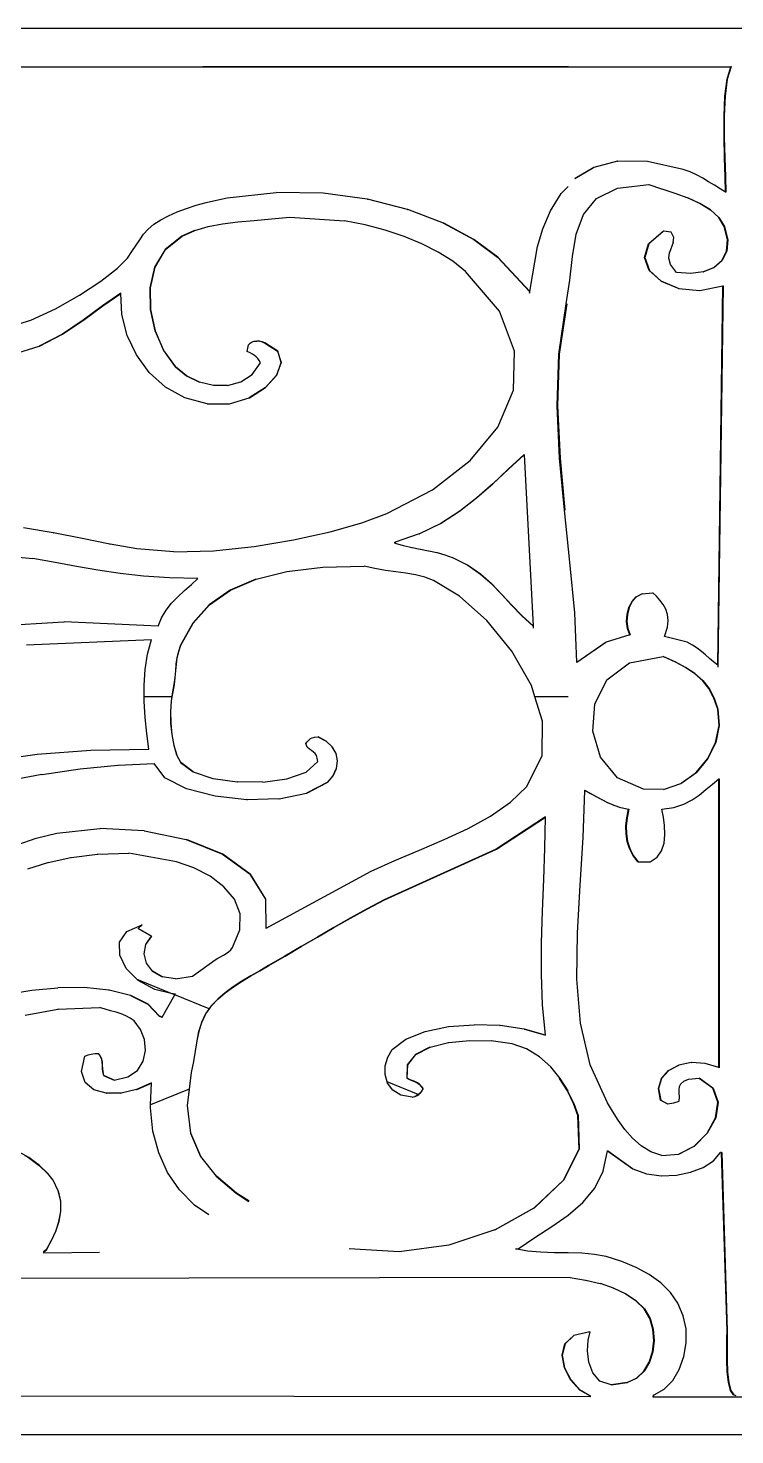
# Model space of a CAD drawing. Header units: inches. Extents: x 3672 to 10975, y -27382 to -746.
# Drawn here: x 4896.4 to 4907.25, y -26884.19 to -26862.6 of the extents above; entities that cross this region are included whole.
import ezdxf

# ---------------------------------------------------------------- set-up
doc = ezdxf.new("R2010")
doc.units = ezdxf.units.IN
doc.header["$LTSCALE"] = 17
doc.header["$MEASUREMENT"] = 0
doc.layers.add('25 BOT BAR', color=12, linetype='Continuous', lineweight=25)

# ---------------------------------------------------------------- blocks, each defined once
blk = doc.blocks.new('A$Ce488fd43')
for p, q in [((0, 24), (58.463, 24)), ((31.782, 23.407), (41.755, 23.407)), ((33.774, 23.4), (41.755, 23.407)), ((41.747, 23.407), (49.862, 23.414)), ((41.747, 23.407), (49.86, 23.407)), ((41.759, 23.407), (41.755, 23.407)), ((47.361, 23.412), (41.759, 23.407)), ((41.759, 23.407), (47.361, 23.407)), ((49.802, 23.218), (49.86, 23.407)), ((49.866, 23.414), (49.805, 23.218)), ((49.86, 23.407), (49.862, 23.414)), ((49.862, 23.414), (49.866, 23.414)), ((49.768, 22.955), (49.802, 23.218)), ((49.805, 23.218), (49.772, 22.955)), ((49.802, 23.218), (49.805, 23.218)), ((49.755, 22.649), (49.768, 22.955)), ((49.772, 22.955), (49.759, 22.649)), ((49.768, 22.955), (49.772, 22.955)), ((49.755, 22.649), (49.759, 22.649)), ((49.756, 22.326), (49.755, 22.649)), ((49.759, 22.649), (49.76, 22.326)), ((49.765, 22.008), (49.756, 22.326)), ((49.756, 22.326), (49.76, 22.326)), ((49.76, 22.326), (49.769, 22.008)), ((47.466, 21.691), (47.754, 21.863)), ((47.758, 21.863), (47.47, 21.691)), ((47.754, 21.863), (47.758, 21.863)), ((48.12, 21.957), (47.758, 21.863)), ((48.12, 21.957), (48.124, 21.957)), ((48.579, 21.951), (48.124, 21.957)), ((49.13, 21.833), (48.579, 21.951)), ((49.236, 21.794), (49.13, 21.833)), ((49.765, 22.008), (49.769, 22.008)), ((49.775, 21.718), (49.765, 22.008)), ((49.769, 22.008), (49.779, 21.718)), ((47.466, 21.691), (47.47, 21.691)), ((48.119, 21.544), (48.599, 21.599)), ((48.599, 21.599), (48.794, 21.534)), ((49.335, 21.748), (49.236, 21.794)), ((49.429, 21.697), (49.335, 21.748)), ((49.519, 21.643), (49.429, 21.697)), ((49.607, 21.588), (49.519, 21.643)), ((49.775, 21.718), (49.779, 21.718)), ((49.78, 21.484), (49.775, 21.718)), ((49.779, 21.718), (49.784, 21.482)), ((41.966, 21.362), (42.129, 21.394)), ((42.129, 21.394), (42.878, 21.478)), ((42.878, 21.478), (42.882, 21.478)), ((43.599, 21.467), (42.882, 21.478)), ((43.599, 21.467), (43.603, 21.467)), ((44.277, 21.375), (43.603, 21.467)), ((47.092, 21.198), (47.257, 21.463)), ((47.257, 21.463), (47.361, 21.57)), ((47.597, 21.142), (47.796, 21.385)), ((47.796, 21.385), (48.119, 21.544)), ((48.794, 21.534), (48.798, 21.534)), ((48.798, 21.534), (48.998, 21.467)), ((48.998, 21.467), (49.002, 21.467)), ((49.002, 21.467), (49.198, 21.394)), ((49.198, 21.394), (49.202, 21.394)), ((49.384, 21.311), (49.198, 21.394)), ((49.202, 21.394), (49.388, 21.311)), ((49.695, 21.533), (49.607, 21.588)), ((49.78, 21.484), (49.695, 21.533)), ((49.784, 21.482), (49.78, 21.484)), ((41.229, 21.121), (41.362, 21.179)), ((41.362, 21.179), (41.503, 21.232)), ((41.503, 21.232), (41.652, 21.281)), ((41.652, 21.281), (41.806, 21.324)), ((41.806, 21.324), (41.966, 21.362)), ((44.277, 21.375), (44.281, 21.375)), ((44.898, 21.217), (44.281, 21.375)), ((44.898, 21.217), (44.902, 21.217)), ((45.448, 21.007), (44.902, 21.217)), ((46.973, 20.92), (47.092, 21.198)), ((49.384, 21.311), (49.388, 21.311)), ((49.546, 21.213), (49.384, 21.311)), ((49.388, 21.311), (49.55, 21.213)), ((49.546, 21.213), (49.55, 21.213)), ((49.674, 21.095), (49.546, 21.213)), ((49.55, 21.213), (49.678, 21.095)), ((40.915, 20.915), (41, 20.989)), ((41, 20.989), (41.107, 21.058)), ((41.107, 21.058), (41.229, 21.121)), ((41.631, 20.894), (41.834, 20.954)), ((41.834, 20.954), (41.838, 20.954)), ((41.838, 20.954), (42.054, 20.996)), ((42.054, 20.996), (42.058, 20.996)), ((42.058, 20.996), (42.289, 21.025)), ((42.289, 21.025), (42.293, 21.025)), ((42.293, 21.025), (42.54, 21.048)), ((42.54, 21.048), (42.543, 21.048)), ((42.543, 21.048), (42.806, 21.071)), ((42.81, 21.071), (42.806, 21.071)), ((42.81, 21.071), (43.089, 21.101)), ((43.089, 21.101), (43.927, 21.043)), ((44.247, 20.98), (43.927, 21.043)), ((44.554, 20.899), (44.247, 20.98)), ((45.448, 21.007), (45.452, 21.007)), ((45.448, 21.007), (45.912, 20.758)), ((45.916, 20.758), (45.452, 21.007)), ((47.486, 20.838), (47.597, 21.142)), ((49.674, 21.095), (49.678, 21.095)), ((49.76, 20.955), (49.674, 21.095)), ((49.678, 21.095), (49.764, 20.955)), ((49.76, 20.955), (49.764, 20.955)), ((49.81, 20.752), (49.76, 20.955)), ((49.764, 20.955), (49.814, 20.752)), ((40.666, 20.57), (40.785, 20.752)), ((40.785, 20.752), (40.845, 20.836)), ((40.845, 20.836), (40.915, 20.915)), ((41.434, 20.809), (41.176, 20.602)), ((41.18, 20.602), (41.438, 20.809)), ((41.627, 20.894), (41.434, 20.809)), ((41.434, 20.809), (41.438, 20.809)), ((41.438, 20.809), (41.631, 20.894)), ((41.627, 20.894), (41.631, 20.894)), ((44.846, 20.802), (44.554, 20.899)), ((45.118, 20.69), (44.846, 20.802)), ((45.912, 20.758), (45.916, 20.758)), ((45.912, 20.758), (46.277, 20.487)), ((46.281, 20.487), (45.916, 20.758)), ((46.89, 20.648), (46.973, 20.92)), ((47.428, 20.494), (47.486, 20.838)), ((48.596, 20.69), (48.82, 20.882)), ((48.824, 20.882), (48.6, 20.69)), ((48.82, 20.882), (48.824, 20.882)), ((48.82, 20.882), (48.825, 20.881)), ((48.946, 20.867), (48.824, 20.882)), ((48.984, 20.785), (48.946, 20.867)), ((48.977, 20.709), (48.984, 20.785)), ((49.794, 20.577), (49.81, 20.752)), ((49.814, 20.752), (49.798, 20.577)), ((49.81, 20.752), (49.814, 20.752)), ((40.596, 20.472), (40.666, 20.57)), ((41.176, 20.602), (41.015, 20.33)), ((41.019, 20.33), (41.18, 20.602)), ((41.176, 20.602), (41.18, 20.602)), ((45.368, 20.563), (45.118, 20.69)), ((45.592, 20.421), (45.368, 20.563)), ((46.772, 19.96), (46.89, 20.648)), ((48.534, 20.482), (48.596, 20.69)), ((48.6, 20.69), (48.538, 20.482)), ((48.596, 20.69), (48.6, 20.69)), ((48.906, 20.47), (48.917, 20.556)), ((48.977, 20.709), (48.917, 20.556)), ((49.721, 20.434), (49.794, 20.577)), ((49.798, 20.577), (49.725, 20.434)), ((49.794, 20.577), (49.798, 20.577)), ((40.187, 20.118), (40.442, 20.318)), ((40.442, 20.318), (40.596, 20.472)), ((41.015, 20.33), (40.943, 20.016)), ((40.946, 20.016), (41.019, 20.33)), ((41.015, 20.33), (41.019, 20.33)), ((45.787, 20.267), (45.592, 20.421)), ((46.277, 20.487), (46.768, 19.96)), ((46.277, 20.487), (46.281, 20.487)), ((46.772, 19.96), (46.281, 20.487)), ((47.389, 20.13), (47.428, 20.494)), ((48.534, 20.482), (48.538, 20.482)), ((48.606, 20.282), (48.534, 20.482)), ((48.538, 20.482), (48.61, 20.282)), ((48.936, 20.37), (48.906, 20.47)), ((49.028, 20.252), (48.936, 20.37)), ((49.437, 20.258), (49.599, 20.327)), ((49.603, 20.327), (49.441, 20.258)), ((49.599, 20.327), (49.721, 20.434)), ((49.599, 20.327), (49.603, 20.327)), ((49.725, 20.434), (49.603, 20.327)), ((49.721, 20.434), (49.725, 20.434)), ((39.861, 19.9), (40.187, 20.118)), ((46.306, 19.656), (45.787, 20.267)), ((47.332, 19.769), (47.389, 20.13)), ((48.606, 20.282), (48.61, 20.282)), ((48.788, 20.115), (48.606, 20.282)), ((48.61, 20.282), (48.792, 20.115)), ((48.788, 20.115), (48.792, 20.115)), ((49.055, 20.004), (48.788, 20.115)), ((48.792, 20.115), (49.059, 20.004)), ((49.246, 20.232), (49.028, 20.252)), ((49.437, 20.258), (49.246, 20.232)), ((49.437, 20.258), (49.441, 20.258)), ((39.492, 19.69), (39.861, 19.9)), ((40.494, 19.93), (40.213, 19.737)), ((40.217, 19.737), (40.494, 19.928)), ((40.494, 19.928), (40.494, 19.93)), ((40.512, 19.604), (40.494, 19.928)), ((40.943, 20.016), (40.946, 20.016)), ((40.943, 20.016), (40.948, 19.682)), ((40.951, 19.682), (40.946, 20.016)), ((46.768, 19.96), (46.768, 19.93)), ((46.768, 19.96), (46.772, 19.96)), ((46.768, 19.93), (46.772, 19.953)), ((46.772, 19.953), (46.772, 19.96)), ((49.055, 20.004), (49.059, 20.004)), ((49.059, 20.004), (49.38, 19.974)), ((49.38, 19.974), (49.384, 19.974)), ((49.384, 19.974), (49.739, 20.047)), ((49.658, 14.224), (49.739, 20.047)), ((49.743, 20.047), (49.662, 14.221)), ((49.739, 20.047), (49.743, 20.047)), ((39.111, 19.516), (39.492, 19.69)), ((40.213, 19.737), (39.919, 19.518)), ((39.923, 19.518), (40.217, 19.737)), ((40.213, 19.737), (40.217, 19.737)), ((40.948, 19.682), (40.951, 19.682)), ((40.948, 19.682), (41.021, 19.354)), ((41.024, 19.354), (40.951, 19.682)), ((46.54, 19.042), (46.306, 19.656)), ((47.218, 18.994), (47.332, 19.769)), ((47.34, 19.769), (47.226, 18.994)), ((47.23, 18.994), (47.344, 19.769)), ((38.747, 19.407), (39.111, 19.516)), ((39.919, 19.518), (39.599, 19.302)), ((39.602, 19.302), (39.923, 19.518)), ((39.919, 19.518), (39.923, 19.518)), ((40.594, 19.285), (40.512, 19.604)), ((39.599, 19.302), (39.243, 19.119)), ((39.247, 19.119), (39.602, 19.302)), ((39.599, 19.302), (39.602, 19.302)), ((40.735, 18.984), (40.594, 19.285)), ((41.021, 19.354), (41.024, 19.354)), ((41.021, 19.354), (41.152, 19.053)), ((41.156, 19.053), (41.024, 19.354)), ((38.845, 18.996), (39.243, 19.119)), ((39.243, 19.119), (39.247, 19.119)), ((41.152, 19.053), (41.156, 19.053)), ((41.152, 19.053), (41.332, 18.803)), ((41.335, 18.803), (41.156, 19.053)), ((42.435, 19.037), (42.456, 19.14)), ((42.479, 19.017), (42.435, 19.037)), ((42.456, 19.14), (42.48, 19.165)), ((42.515, 18.997), (42.479, 19.017)), ((42.48, 19.165), (42.51, 19.183)), ((42.51, 19.183), (42.544, 19.194)), ((42.544, 19.194), (42.582, 19.197)), ((42.582, 19.197), (42.585, 19.197)), ((42.585, 19.197), (42.584, 19.197)), ((42.621, 19.194), (42.585, 19.197)), ((42.621, 19.194), (42.625, 19.194)), ((42.661, 19.185), (42.625, 19.194)), ((42.661, 19.185), (42.665, 19.185)), ((42.661, 19.185), (42.701, 19.169)), ((42.705, 19.169), (42.665, 19.185)), ((42.701, 19.169), (42.705, 19.169)), ((42.701, 19.169), (42.901, 19.044)), ((42.905, 19.044), (42.705, 19.169)), ((42.901, 19.044), (42.905, 19.044)), ((42.901, 19.044), (42.955, 18.869)), ((42.959, 18.869), (42.905, 19.044)), ((46.522, 18.444), (46.54, 19.042)), ((40.932, 18.716), (40.735, 18.984)), ((41.332, 18.803), (41.335, 18.803)), ((41.332, 18.803), (41.501, 18.663)), ((41.505, 18.663), (41.335, 18.803)), ((42.51, 18.683), (42.639, 18.862)), ((42.546, 18.978), (42.515, 18.997)), ((42.573, 18.956), (42.546, 18.978)), ((42.596, 18.931), (42.573, 18.956)), ((42.618, 18.9), (42.596, 18.931)), ((42.639, 18.862), (42.618, 18.9)), ((42.955, 18.869), (42.885, 18.673)), ((42.889, 18.673), (42.959, 18.869)), ((42.955, 18.869), (42.959, 18.869)), ((47.193, 18.202), (47.218, 18.994)), ((47.226, 18.994), (47.201, 18.202)), ((47.205, 18.202), (47.23, 18.994)), ((47.226, 18.994), (47.23, 18.994)), ((41.181, 18.492), (40.932, 18.716)), ((41.501, 18.663), (41.505, 18.663)), ((41.501, 18.663), (41.701, 18.565)), ((41.704, 18.565), (41.505, 18.663)), ((42.336, 18.569), (42.51, 18.683)), ((42.885, 18.673), (42.714, 18.483)), ((42.718, 18.483), (42.889, 18.673)), ((42.885, 18.673), (42.889, 18.673)), ((41.479, 18.327), (41.181, 18.492)), ((41.701, 18.565), (41.704, 18.565)), ((41.916, 18.514), (41.704, 18.565)), ((41.916, 18.514), (41.92, 18.514)), ((42.133, 18.514), (41.92, 18.514)), ((42.133, 18.514), (42.336, 18.569)), ((42.714, 18.483), (42.464, 18.327)), ((42.468, 18.327), (42.718, 18.483)), ((42.714, 18.483), (42.718, 18.483)), ((46.284, 17.878), (46.522, 18.444)), ((41.822, 18.232), (41.479, 18.327)), ((41.822, 18.232), (41.826, 18.232)), ((41.826, 18.232), (42.159, 18.235)), ((42.159, 18.235), (42.163, 18.235)), ((42.163, 18.235), (42.464, 18.327)), ((42.464, 18.327), (42.468, 18.327)), ((47.23, 17.401), (47.193, 18.202)), ((47.201, 18.202), (47.205, 18.202)), ((47.201, 18.202), (47.238, 17.401)), ((47.242, 17.401), (47.205, 18.202)), ((45.859, 17.362), (46.284, 17.878)), ((45.281, 16.913), (45.859, 17.362)), ((46.443, 17.232), (46.686, 17.456)), ((46.686, 17.453), (46.447, 17.232)), ((46.686, 17.456), (46.687, 17.454)), ((46.687, 17.454), (46.686, 17.453)), ((46.686, 17.453), (46.827, 14.827)), ((46.687, 17.454), (46.687, 17.454)), ((47.304, 16.599), (47.23, 17.401)), ((47.238, 17.401), (47.242, 17.401)), ((47.238, 17.401), (47.312, 16.599)), ((47.316, 16.599), (47.242, 17.401)), ((46.204, 17.008), (46.443, 17.232)), ((46.447, 17.232), (46.208, 17.008)), ((46.443, 17.232), (46.447, 17.232)), ((44.581, 16.549), (45.281, 16.913)), ((45.957, 16.79), (46.204, 17.008)), ((46.208, 17.008), (45.961, 16.79)), ((46.204, 17.008), (46.208, 17.008)), ((45.693, 16.585), (45.957, 16.79)), ((45.961, 16.79), (45.697, 16.585)), ((45.957, 16.79), (45.961, 16.79)), ((44.195, 16.408), (44.581, 16.549)), ((45.403, 16.399), (45.693, 16.585)), ((45.697, 16.585), (45.407, 16.399)), ((45.693, 16.585), (45.697, 16.585)), ((47.39, 15.804), (47.304, 16.599)), ((39.458, 16.253), (39.003, 16.33)), ((39.458, 16.253), (39.462, 16.253)), ((39.9, 16.165), (39.462, 16.253)), ((43.146, 16.144), (43.708, 16.269)), ((43.708, 16.269), (44.195, 16.408)), ((45.076, 16.239), (44.707, 16.11)), ((45.076, 16.239), (45.403, 16.399)), ((45.076, 16.239), (45.08, 16.239)), ((45.407, 16.399), (45.08, 16.239)), ((45.403, 16.399), (45.407, 16.399)), ((39.9, 16.165), (39.904, 16.165)), ((40.327, 16.078), (39.904, 16.165)), ((40.327, 16.078), (40.331, 16.078)), ((40.739, 16.007), (40.331, 16.078)), ((40.739, 16.007), (40.743, 16.007)), ((41.308, 15.963), (40.743, 16.007)), ((41.308, 15.963), (41.918, 15.979)), ((41.918, 15.979), (42.54, 16.043)), ((42.54, 16.043), (43.146, 16.144)), ((44.704, 16.095), (44.704, 16.11)), ((44.704, 16.11), (44.707, 16.11)), ((44.704, 16.095), (44.707, 16.095)), ((44.707, 16.11), (44.707, 16.095)), ((44.707, 16.095), (44.832, 16.057)), ((44.832, 16.057), (44.836, 16.057)), ((44.836, 16.057), (44.962, 16.027)), ((44.962, 16.027), (44.966, 16.027)), ((44.966, 16.027), (45.092, 16.002)), ((45.092, 16.002), (45.096, 16.002)), ((45.096, 16.002), (45.22, 15.977)), ((38.225, 15.949), (39.145, 15.861)), ((39.486, 15.798), (39.145, 15.861)), ((39.815, 15.737), (39.486, 15.798)), ((45.22, 15.977), (45.224, 15.977)), ((45.224, 15.977), (45.346, 15.95)), ((45.346, 15.95), (45.35, 15.95)), ((45.35, 15.95), (45.467, 15.917)), ((45.467, 15.917), (45.471, 15.917)), ((45.471, 15.917), (45.582, 15.875)), ((45.817, 15.756), (45.582, 15.875)), ((45.582, 15.875), (45.586, 15.875)), ((45.586, 15.875), (45.821, 15.756)), ((47.463, 15.024), (47.39, 15.804)), ((40.144, 15.68), (39.815, 15.737)), ((40.484, 15.63), (40.144, 15.68)), ((40.845, 15.59), (40.484, 15.63)), ((41.24, 15.563), (40.845, 15.59)), ((41.679, 15.553), (41.24, 15.563)), ((41.578, 15.46), (41.679, 15.553)), ((42.573, 15.541), (43.041, 15.659)), ((43.041, 15.659), (43.045, 15.659)), ((43.045, 15.659), (43.594, 15.726)), ((43.598, 15.726), (43.594, 15.726)), ((43.598, 15.726), (44.233, 15.744)), ((44.396, 15.704), (44.233, 15.744)), ((44.557, 15.676), (44.396, 15.704)), ((44.715, 15.654), (44.557, 15.676)), ((44.869, 15.633), (44.715, 15.654)), ((45.017, 15.607), (44.869, 15.633)), ((45.16, 15.573), (45.017, 15.607)), ((45.296, 15.524), (45.16, 15.573)), ((46.015, 15.619), (45.817, 15.756)), ((45.817, 15.756), (45.821, 15.756)), ((45.821, 15.756), (46.019, 15.619)), ((46.186, 15.469), (46.015, 15.619)), ((46.015, 15.619), (46.019, 15.619)), ((46.019, 15.619), (46.19, 15.469)), ((41.372, 15.272), (41.475, 15.367)), ((41.475, 15.367), (41.578, 15.46)), ((42.175, 15.371), (41.853, 15.147)), ((41.857, 15.147), (42.178, 15.371)), ((42.569, 15.541), (42.175, 15.371)), ((42.175, 15.371), (42.178, 15.371)), ((42.178, 15.371), (42.573, 15.541)), ((42.569, 15.541), (42.573, 15.541)), ((45.696, 15.282), (45.296, 15.524)), ((46.342, 15.309), (46.186, 15.469)), ((46.186, 15.469), (46.19, 15.469)), ((46.19, 15.469), (46.346, 15.309)), ((48.497, 15.319), (48.656, 15.334)), ((48.656, 15.334), (48.66, 15.334)), ((48.717, 15.28), (48.66, 15.334)), ((41.189, 15.065), (41.275, 15.172)), ((41.275, 15.172), (41.372, 15.272)), ((41.853, 15.147), (41.601, 14.866)), ((41.605, 14.866), (41.857, 15.147)), ((41.853, 15.147), (41.857, 15.147)), ((46.112, 14.907), (45.696, 15.282)), ((46.494, 15.145), (46.342, 15.309)), ((46.342, 15.309), (46.346, 15.309)), ((46.346, 15.309), (46.498, 15.145)), ((46.653, 14.981), (46.494, 15.145)), ((46.494, 15.145), (46.498, 15.145)), ((46.498, 15.145), (46.657, 14.981)), ((48.295, 15.106), (48.343, 15.198)), ((48.347, 15.198), (48.299, 15.106)), ((48.343, 15.198), (48.409, 15.271)), ((48.343, 15.198), (48.347, 15.198)), ((48.413, 15.271), (48.347, 15.198)), ((48.409, 15.271), (48.493, 15.319)), ((48.409, 15.271), (48.413, 15.271)), ((48.497, 15.319), (48.413, 15.271)), ((48.493, 15.319), (48.497, 15.319)), ((48.772, 15.221), (48.717, 15.28)), ((48.821, 15.155), (48.772, 15.221)), ((48.861, 15.081), (48.821, 15.155)), ((41.066, 14.822), (41.117, 14.949)), ((41.117, 14.949), (41.189, 15.065)), ((46.496, 14.438), (46.112, 14.907)), ((46.827, 14.823), (46.653, 14.981)), ((46.653, 14.981), (46.657, 14.981)), ((46.657, 14.981), (46.827, 14.827)), ((47.495, 14.268), (47.463, 15.024)), ((48.26, 14.894), (48.268, 15.002)), ((48.272, 15.002), (48.264, 14.894)), ((48.268, 15.002), (48.295, 15.106)), ((48.268, 15.002), (48.272, 15.002)), ((48.299, 15.106), (48.272, 15.002)), ((48.295, 15.106), (48.299, 15.106)), ((48.888, 14.999), (48.861, 15.081)), ((48.885, 14.807), (48.897, 14.908)), ((48.897, 14.908), (48.888, 14.999)), ((38.219, 14.805), (39.622, 14.889)), ((39.622, 14.889), (39.626, 14.889)), ((39.626, 14.889), (39.625, 14.889)), ((41.066, 14.822), (39.626, 14.889)), ((41.601, 14.866), (41.413, 14.529)), ((41.417, 14.529), (41.605, 14.866)), ((41.601, 14.866), (41.605, 14.866)), ((46.827, 14.827), (46.827, 14.823)), ((46.829, 14.821), (46.827, 14.823)), ((46.829, 14.792), (46.829, 14.821)), ((48.309, 14.69), (47.945, 14.573)), ((48.26, 14.894), (48.264, 14.894)), ((48.274, 14.787), (48.26, 14.894)), ((48.264, 14.894), (48.278, 14.787)), ((48.274, 14.787), (48.278, 14.787)), ((48.309, 14.69), (48.274, 14.787)), ((48.278, 14.787), (48.313, 14.69)), ((48.309, 14.69), (48.313, 14.69)), ((48.844, 14.66), (48.885, 14.807)), ((39.048, 14.532), (40.964, 14.616)), ((40.905, 14.391), (40.964, 14.616)), ((41.413, 14.529), (41.379, 14.432)), ((41.383, 14.432), (41.417, 14.529)), ((41.413, 14.529), (41.417, 14.529)), ((47.945, 14.573), (47.495, 14.265)), ((47.495, 14.268), (47.941, 14.573)), ((47.941, 14.573), (47.945, 14.573)), ((49.192, 14.573), (48.844, 14.66)), ((49.272, 14.531), (49.192, 14.573)), ((49.344, 14.484), (49.272, 14.531)), ((49.409, 14.432), (49.344, 14.484)), ((40.87, 14.156), (40.905, 14.391)), ((41.357, 14.335), (41.343, 14.237)), ((41.347, 14.237), (41.361, 14.335)), ((41.379, 14.432), (41.357, 14.335)), ((41.357, 14.335), (41.361, 14.335)), ((41.361, 14.335), (41.383, 14.432)), ((41.379, 14.432), (41.383, 14.432)), ((46.798, 13.911), (46.496, 14.438)), ((47.495, 14.265), (47.495, 14.268)), ((47.957, 13.995), (48.306, 14.258)), ((48.306, 14.258), (48.82, 14.353)), ((49.004, 14.272), (48.82, 14.353)), ((48.82, 14.353), (48.824, 14.353)), ((48.824, 14.353), (49.007, 14.272)), ((49.165, 14.187), (49.004, 14.272)), ((49.004, 14.272), (49.007, 14.272)), ((49.007, 14.272), (49.169, 14.187)), ((49.47, 14.379), (49.409, 14.432)), ((49.531, 14.325), (49.47, 14.379)), ((49.594, 14.271), (49.531, 14.325)), ((49.658, 14.224), (49.594, 14.271)), ((40.854, 13.914), (40.87, 14.156)), ((41.334, 14.137), (41.325, 14.034)), ((41.329, 14.034), (41.338, 14.137)), ((41.343, 14.237), (41.334, 14.137)), ((41.334, 14.137), (41.338, 14.137)), ((41.338, 14.137), (41.347, 14.237)), ((41.343, 14.237), (41.347, 14.237)), ((49.165, 14.187), (49.169, 14.187)), ((49.305, 14.093), (49.165, 14.187)), ((49.169, 14.187), (49.309, 14.093)), ((49.424, 13.986), (49.305, 14.093)), ((49.305, 14.093), (49.309, 14.093)), ((49.309, 14.093), (49.428, 13.986)), ((49.662, 14.221), (49.658, 14.224)), ((49.662, 14.221), (49.662, 14.192)), ((40.855, 13.737), (40.854, 13.914)), ((41.312, 13.925), (41.291, 13.811)), ((41.295, 13.811), (41.316, 13.925)), ((41.325, 14.034), (41.312, 13.925)), ((41.312, 13.925), (41.316, 13.925)), ((41.316, 13.925), (41.329, 14.034)), ((41.325, 14.034), (41.329, 14.034)), ((46.853, 13.737), (46.798, 13.911)), ((47.77, 13.624), (47.957, 13.995)), ((49.424, 13.986), (49.428, 13.986)), ((49.522, 13.863), (49.424, 13.986)), ((49.428, 13.986), (49.526, 13.863)), ((49.522, 13.863), (49.526, 13.863)), ((49.59, 13.737), (49.522, 13.863)), ((49.526, 13.863), (49.594, 13.737)), ((41.279, 13.737), (40.855, 13.737)), ((40.855, 13.668), (40.855, 13.737)), ((40.869, 13.421), (40.855, 13.668)), ((41.269, 13.672), (41.259, 13.509)), ((41.263, 13.509), (41.273, 13.672)), ((41.279, 13.737), (41.269, 13.672)), ((41.269, 13.672), (41.273, 13.672)), ((41.273, 13.672), (41.295, 13.811)), ((41.291, 13.811), (41.279, 13.737)), ((41.291, 13.811), (41.295, 13.811)), ((46.97, 13.365), (46.853, 13.737)), ((47.361, 13.737), (46.853, 13.737)), ((47.74, 13.209), (47.77, 13.624)), ((49.6, 13.718), (49.59, 13.737)), ((49.594, 13.737), (49.59, 13.737)), ((49.594, 13.737), (49.604, 13.718)), ((49.658, 13.548), (49.6, 13.718)), ((49.6, 13.718), (49.604, 13.718)), ((49.604, 13.718), (49.662, 13.548)), ((40.893, 13.175), (40.869, 13.421)), ((41.259, 13.509), (41.263, 13.509)), ((41.259, 13.509), (41.261, 13.334)), ((41.265, 13.334), (41.263, 13.509)), ((49.658, 13.548), (49.662, 13.548)), ((49.679, 13.298), (49.658, 13.548)), ((49.662, 13.548), (49.683, 13.298)), ((40.923, 12.933), (40.893, 13.175)), ((41.261, 13.334), (41.265, 13.334)), ((41.261, 13.334), (41.277, 13.157)), ((41.281, 13.157), (41.265, 13.334)), ((46.963, 12.836), (46.97, 13.365)), ((47.859, 12.812), (47.74, 13.209)), ((49.625, 13.037), (49.679, 13.298)), ((49.683, 13.298), (49.629, 13.037)), ((49.679, 13.298), (49.683, 13.298)), ((41.277, 13.157), (41.281, 13.157)), ((41.277, 13.157), (41.308, 12.99)), ((41.312, 12.99), (41.281, 13.157)), ((41.308, 12.99), (41.312, 12.99)), ((41.308, 12.99), (41.353, 12.843)), ((41.357, 12.843), (41.312, 12.99)), ((43.334, 13.021), (43.357, 13.046)), ((43.355, 12.962), (43.334, 13.021)), ((43.391, 12.934), (43.355, 12.962)), ((43.357, 13.046), (43.374, 13.066)), ((43.374, 13.066), (43.39, 13.083)), ((43.39, 13.083), (43.409, 13.096)), ((43.409, 13.096), (43.434, 13.106)), ((43.434, 13.106), (43.469, 13.115)), ((43.469, 13.115), (43.518, 13.123)), ((43.518, 13.123), (43.522, 13.123)), ((43.518, 13.123), (43.645, 13.058)), ((43.649, 13.058), (43.522, 13.123)), ((43.645, 13.058), (43.738, 12.97)), ((43.645, 13.058), (43.649, 13.058)), ((43.742, 12.97), (43.649, 13.058)), ((43.738, 12.97), (43.796, 12.866)), ((43.738, 12.97), (43.742, 12.97)), ((43.8, 12.866), (43.742, 12.97)), ((49.505, 12.788), (49.625, 13.037)), ((49.629, 13.037), (49.508, 12.788)), ((49.625, 13.037), (49.629, 13.037)), ((38.45, 12.751), (39.21, 12.857)), ((39.21, 12.857), (40.034, 12.918)), ((40.034, 12.918), (40.923, 12.933)), ((41.353, 12.843), (41.357, 12.843)), ((41.353, 12.843), (41.413, 12.728)), ((41.417, 12.728), (41.357, 12.843)), ((43.341, 12.581), (43.518, 12.743)), ((43.424, 12.911), (43.391, 12.934)), ((43.453, 12.889), (43.424, 12.911)), ((43.477, 12.864), (43.453, 12.889)), ((43.497, 12.834), (43.477, 12.864)), ((43.51, 12.794), (43.497, 12.834)), ((43.518, 12.743), (43.51, 12.794)), ((43.796, 12.866), (43.8, 12.866)), ((43.796, 12.866), (43.818, 12.752)), ((43.821, 12.752), (43.8, 12.866)), ((43.818, 12.752), (43.803, 12.636)), ((43.807, 12.636), (43.821, 12.752)), ((43.818, 12.752), (43.821, 12.752)), ((46.727, 12.362), (46.963, 12.836)), ((48.12, 12.494), (47.859, 12.812)), ((49.325, 12.57), (49.505, 12.788)), ((49.508, 12.788), (49.329, 12.57)), ((49.505, 12.788), (49.508, 12.788)), ((39.283, 12.546), (38.715, 12.439)), ((39.283, 12.546), (39.287, 12.546)), ((39.287, 12.546), (39.869, 12.63)), ((39.869, 12.63), (39.873, 12.63)), ((39.873, 12.63), (40.45, 12.687)), ((40.45, 12.687), (40.454, 12.687)), ((40.454, 12.687), (41.005, 12.713)), ((41.171, 12.495), (41.005, 12.713)), ((41.413, 12.728), (41.604, 12.584)), ((41.413, 12.728), (41.417, 12.728)), ((41.608, 12.584), (41.417, 12.728)), ((41.604, 12.584), (41.608, 12.584)), ((41.608, 12.584), (41.909, 12.485)), ((43.045, 12.478), (43.341, 12.581)), ((43.803, 12.636), (43.751, 12.523)), ((43.755, 12.523), (43.807, 12.636)), ((43.803, 12.636), (43.807, 12.636)), ((49.094, 12.405), (49.325, 12.57)), ((49.329, 12.57), (49.098, 12.405)), ((49.325, 12.57), (49.329, 12.57)), ((41.502, 12.325), (41.171, 12.495)), ((41.941, 12.21), (41.502, 12.325)), ((41.909, 12.485), (41.913, 12.485)), ((41.913, 12.485), (42.283, 12.432)), ((42.283, 12.432), (42.286, 12.432)), ((42.677, 12.429), (42.286, 12.432)), ((42.677, 12.429), (43.045, 12.478)), ((43.661, 12.421), (43.348, 12.256)), ((43.352, 12.256), (43.665, 12.421)), ((43.751, 12.523), (43.661, 12.421)), ((43.661, 12.421), (43.665, 12.421)), ((43.665, 12.421), (43.755, 12.523)), ((43.751, 12.523), (43.755, 12.523)), ((46.476, 12.119), (46.727, 12.362)), ((48.517, 12.318), (48.12, 12.494)), ((48.825, 12.314), (48.517, 12.318)), ((48.825, 12.314), (49.094, 12.405)), ((49.094, 12.405), (49.098, 12.405)), ((49.374, 12.229), (49.476, 12.312)), ((49.476, 12.312), (49.576, 12.397)), ((49.576, 12.397), (49.678, 12.476)), ((49.678, 12.476), (49.682, 12.479)), ((49.678, 8.045), (49.678, 12.476)), ((49.682, 12.479), (49.682, 8.044)), ((42.432, 12.156), (41.941, 12.21)), ((42.432, 12.156), (42.436, 12.156)), ((42.92, 12.17), (42.436, 12.156)), ((42.92, 12.17), (42.924, 12.17)), ((42.924, 12.17), (43.348, 12.256)), ((43.348, 12.256), (43.352, 12.256)), ((46.171, 11.906), (46.476, 12.119)), ((47.594, 11.577), (47.618, 12.301)), ((47.618, 12.304), (47.707, 12.254)), ((47.618, 12.301), (47.618, 12.304)), ((47.703, 12.254), (47.618, 12.301)), ((47.703, 12.254), (47.707, 12.254)), ((47.788, 12.205), (47.703, 12.254)), ((47.707, 12.254), (47.792, 12.205)), ((47.788, 12.205), (47.792, 12.205)), ((47.874, 12.158), (47.788, 12.205)), ((47.792, 12.205), (47.878, 12.158)), ((47.874, 12.158), (47.878, 12.158)), ((47.963, 12.114), (47.874, 12.158)), ((47.878, 12.158), (47.967, 12.114)), ((47.963, 12.114), (47.967, 12.114)), ((48.06, 12.074), (47.963, 12.114)), ((47.967, 12.114), (48.064, 12.074)), ((49.137, 12.088), (49.264, 12.153)), ((49.264, 12.153), (49.374, 12.229)), ((45.828, 11.717), (46.171, 11.906)), ((47.013, 11.894), (46.257, 11.396)), ((46.261, 11.396), (47.013, 11.891)), ((47.005, 11.414), (47.013, 11.891)), ((47.013, 11.891), (47.013, 11.894)), ((48.06, 12.074), (48.064, 12.074)), ((48.064, 12.074), (48.167, 12.039)), ((48.167, 12.039), (48.171, 12.039)), ((48.171, 12.039), (48.288, 12.011)), ((48.25, 11.753), (48.263, 11.88)), ((48.267, 11.88), (48.254, 11.753)), ((48.263, 11.88), (48.288, 12.011)), ((48.263, 11.88), (48.267, 11.88)), ((48.292, 12.011), (48.267, 11.88)), ((48.288, 12.011), (48.292, 12.011)), ((48.803, 12.011), (48.986, 12.039)), ((48.824, 11.891), (48.803, 12.011)), ((48.84, 11.759), (48.824, 11.891)), ((48.986, 12.039), (49.137, 12.088)), ((39.513, 11.645), (40.175, 11.715)), ((40.175, 11.715), (40.179, 11.715)), ((40.853, 11.679), (40.179, 11.715)), ((40.853, 11.679), (40.857, 11.679)), ((40.857, 11.679), (41.497, 11.546)), ((45.459, 11.545), (45.828, 11.717)), ((48.25, 11.753), (48.254, 11.753)), ((48.252, 11.632), (48.25, 11.753)), ((48.254, 11.753), (48.256, 11.632)), ((48.846, 11.622), (48.84, 11.759)), ((38.903, 11.467), (39.194, 11.566)), ((39.194, 11.566), (39.513, 11.645)), ((41.497, 11.546), (42.055, 11.321)), ((41.497, 11.546), (41.501, 11.546)), ((42.059, 11.321), (41.501, 11.546)), ((45.078, 11.382), (45.459, 11.545)), ((47.547, 10.844), (47.594, 11.577)), ((48.252, 11.632), (48.256, 11.632)), ((48.27, 11.516), (48.252, 11.632)), ((48.256, 11.632), (48.274, 11.516)), ((48.27, 11.516), (48.274, 11.516)), ((48.305, 11.406), (48.27, 11.516)), ((48.274, 11.516), (48.309, 11.406)), ((48.797, 11.371), (48.834, 11.49)), ((48.834, 11.49), (48.846, 11.622)), ((39.38, 11.195), (39.73, 11.272)), ((39.73, 11.272), (39.734, 11.272)), ((39.734, 11.272), (40.139, 11.321)), ((40.143, 11.321), (40.139, 11.321)), ((40.143, 11.321), (40.617, 11.337)), ((41.352, 11.206), (40.617, 11.337)), ((42.055, 11.321), (42.059, 11.321)), ((42.055, 11.321), (42.479, 11.014)), ((42.483, 11.014), (42.059, 11.321)), ((46.257, 11.396), (44.54, 10.62)), ((44.544, 10.62), (46.261, 11.396)), ((44.699, 11.222), (45.078, 11.382)), ((46.261, 11.396), (46.257, 11.396)), ((46.988, 10.93), (47.005, 11.414)), ((48.305, 11.406), (48.309, 11.406)), ((48.359, 11.302), (48.305, 11.406)), ((48.309, 11.406), (48.362, 11.302)), ((48.359, 11.302), (48.362, 11.302)), ((48.432, 11.206), (48.359, 11.302)), ((48.362, 11.302), (48.435, 11.206)), ((48.619, 11.206), (48.728, 11.273)), ((48.728, 11.273), (48.797, 11.371)), ((39.065, 11.094), (39.376, 11.195)), ((39.376, 11.195), (39.38, 11.195)), ((41.616, 11.112), (41.352, 11.206)), ((41.864, 10.983), (41.616, 11.112)), ((42.479, 11.014), (42.718, 10.631)), ((42.479, 11.014), (42.483, 11.014)), ((42.721, 10.631), (42.483, 11.014)), ((42.725, 10.183), (44.336, 11.059)), ((44.336, 11.059), (44.699, 11.222)), ((48.432, 11.206), (48.435, 11.206)), ((48.435, 11.206), (48.619, 11.206)), ((42.078, 10.821), (41.864, 10.983)), ((42.238, 10.629), (42.078, 10.821)), ((46.968, 10.445), (46.988, 10.93)), ((47.505, 10.116), (47.547, 10.844)), ((42.326, 10.408), (42.238, 10.629)), ((42.718, 10.631), (42.721, 10.181)), ((42.718, 10.631), (42.721, 10.631)), ((42.725, 10.183), (42.721, 10.631)), ((44.54, 10.62), (44.276, 10.483)), ((44.28, 10.483), (44.544, 10.62)), ((44.54, 10.62), (44.544, 10.62)), ((42.323, 10.16), (42.326, 10.408)), ((44.276, 10.483), (44.018, 10.341)), ((44.022, 10.341), (44.28, 10.483)), ((44.276, 10.483), (44.28, 10.483)), ((46.954, 9.961), (46.968, 10.445)), ((40.587, 10.133), (40.821, 10.239)), ((40.817, 10.236), (40.759, 10.181)), ((40.759, 10.181), (40.763, 10.181)), ((40.759, 10.181), (40.964, 10.064)), ((40.763, 10.181), (40.825, 10.239)), ((40.968, 10.064), (40.763, 10.181)), ((40.825, 10.239), (40.817, 10.236)), ((40.821, 10.239), (40.817, 10.236)), ((40.821, 10.239), (40.825, 10.239)), ((42.21, 9.888), (42.323, 10.16)), ((42.721, 10.181), (42.725, 10.183)), ((43.764, 10.196), (43.512, 10.049)), ((43.516, 10.049), (43.767, 10.196)), ((44.018, 10.341), (43.764, 10.196)), ((43.764, 10.196), (43.767, 10.196)), ((43.767, 10.196), (44.022, 10.341)), ((44.018, 10.341), (44.022, 10.341)), ((40.477, 9.969), (40.587, 10.133)), ((40.479, 9.772), (40.477, 9.969)), ((40.876, 9.936), (40.85, 9.792)), ((40.854, 9.792), (40.88, 9.936)), ((40.964, 10.064), (40.876, 9.936)), ((40.876, 9.936), (40.88, 9.936)), ((40.88, 9.936), (40.968, 10.064)), ((40.964, 10.064), (40.968, 10.064)), ((43.512, 10.049), (43.262, 9.902)), ((43.266, 9.902), (43.516, 10.049)), ((43.512, 10.049), (43.516, 10.049)), ((46.952, 9.481), (46.954, 9.961)), ((47.498, 9.405), (47.505, 10.116)), ((40.578, 9.568), (40.479, 9.772)), ((40.85, 9.792), (40.854, 9.792)), ((40.85, 9.792), (40.884, 9.649)), ((40.888, 9.649), (40.854, 9.792)), ((41.945, 9.698), (41.984, 9.723)), ((41.984, 9.723), (42.026, 9.748)), ((42.026, 9.748), (42.069, 9.772)), ((42.069, 9.772), (42.111, 9.796)), ((42.111, 9.796), (42.15, 9.823)), ((42.15, 9.823), (42.183, 9.854)), ((42.183, 9.854), (42.21, 9.888)), ((43.013, 9.755), (42.762, 9.61)), ((42.766, 9.61), (43.017, 9.755)), ((43.262, 9.902), (43.013, 9.755)), ((43.013, 9.755), (43.017, 9.755)), ((43.017, 9.755), (43.266, 9.902)), ((43.262, 9.902), (43.266, 9.902)), ((40.746, 9.399), (40.578, 9.568)), ((40.884, 9.649), (40.977, 9.525)), ((40.884, 9.649), (40.888, 9.649)), ((40.981, 9.525), (40.888, 9.649)), ((40.977, 9.525), (40.981, 9.525)), ((40.977, 9.525), (41.128, 9.439)), ((41.132, 9.439), (40.981, 9.525)), ((41.597, 9.449), (41.945, 9.698)), ((42.627, 9.533), (42.489, 9.454)), ((42.493, 9.454), (42.631, 9.533)), ((42.762, 9.61), (42.627, 9.533)), ((42.627, 9.533), (42.631, 9.533)), ((42.631, 9.533), (42.766, 9.61)), ((42.762, 9.61), (42.766, 9.61)), ((40.762, 9.383), (40.746, 9.399)), ((41.267, 9.185), (40.746, 9.399)), ((41.018, 9.242), (40.762, 9.383)), ((41.128, 9.439), (41.132, 9.439)), ((41.335, 9.407), (41.132, 9.439)), ((41.335, 9.407), (41.597, 9.449)), ((42.353, 9.371), (42.22, 9.284)), ((42.224, 9.284), (42.356, 9.371)), ((42.489, 9.454), (42.353, 9.371)), ((42.353, 9.371), (42.356, 9.371)), ((42.356, 9.371), (42.493, 9.454)), ((42.489, 9.454), (42.493, 9.454)), ((46.969, 9.007), (46.952, 9.481)), ((47.554, 8.725), (47.498, 9.405)), ((38.757, 9.171), (39.13, 9.236)), ((39.13, 9.236), (39.529, 9.271)), ((39.934, 9.273), (39.529, 9.271)), ((40.31, 9.235), (39.934, 9.273)), ((40.31, 9.235), (40.314, 9.235)), ((40.646, 9.152), (40.314, 9.235)), ((40.646, 9.152), (40.65, 9.152)), ((40.646, 9.152), (40.912, 9.02)), ((40.916, 9.02), (40.65, 9.152)), ((41.267, 9.185), (41.018, 9.242)), ((41.128, 8.821), (41.326, 9.161)), ((41.332, 9.171), (41.267, 9.185)), ((41.326, 9.161), (41.267, 9.185)), ((41.326, 9.161), (41.332, 9.171)), ((41.849, 8.947), (41.326, 9.161)), ((41.982, 9.097), (41.883, 8.995)), ((41.887, 8.995), (41.986, 9.097)), ((42.095, 9.193), (41.982, 9.097)), ((41.982, 9.097), (41.986, 9.097)), ((41.986, 9.097), (42.099, 9.193)), ((42.22, 9.284), (42.095, 9.193)), ((42.095, 9.193), (42.099, 9.193)), ((42.099, 9.193), (42.224, 9.284)), ((42.22, 9.284), (42.224, 9.284)), ((39.026, 8.851), (39.527, 8.94)), ((39.531, 8.94), (39.527, 8.94)), ((39.531, 8.94), (40.167, 8.966)), ((40.253, 8.941), (40.167, 8.966)), ((40.338, 8.918), (40.253, 8.941)), ((40.421, 8.895), (40.338, 8.918)), ((40.5, 8.87), (40.421, 8.895)), ((40.573, 8.841), (40.5, 8.87)), ((40.912, 9.02), (40.916, 9.02)), ((40.912, 9.02), (41.086, 8.834)), ((41.09, 8.834), (40.916, 9.02)), ((41.796, 8.872), (41.734, 8.74)), ((41.738, 8.74), (41.8, 8.872)), ((41.849, 8.947), (41.796, 8.872)), ((41.796, 8.872), (41.8, 8.872)), ((41.8, 8.872), (41.887, 8.995)), ((41.883, 8.995), (41.849, 8.947)), ((41.883, 8.995), (41.887, 8.995)), ((47.013, 8.543), (46.969, 9.007)), ((40.64, 8.805), (40.573, 8.841)), ((40.698, 8.761), (40.64, 8.805)), ((40.799, 8.632), (40.698, 8.761)), ((41.086, 8.834), (41.09, 8.834)), ((41.128, 8.821), (41.09, 8.834)), ((41.09, 8.834), (41.127, 8.819)), ((41.127, 8.819), (41.128, 8.821)), ((41.734, 8.74), (41.691, 8.601)), ((41.695, 8.601), (41.738, 8.74)), ((41.734, 8.74), (41.738, 8.74)), ((45.167, 8.601), (45.526, 8.674)), ((45.526, 8.674), (45.918, 8.704)), ((45.918, 8.704), (45.922, 8.704)), ((46.315, 8.692), (45.922, 8.704)), ((46.315, 8.692), (46.319, 8.692)), ((46.689, 8.637), (46.319, 8.692)), ((46.689, 8.637), (46.693, 8.637)), ((47.013, 8.543), (46.693, 8.637)), ((46.693, 8.637), (47.013, 8.541)), ((47.7, 8.086), (47.554, 8.725)), ((40.86, 8.475), (40.799, 8.632)), ((40.875, 8.306), (40.86, 8.475)), ((41.661, 8.455), (41.61, 8.139)), ((41.614, 8.139), (41.665, 8.455)), ((41.691, 8.601), (41.661, 8.455)), ((41.661, 8.455), (41.665, 8.455)), ((41.665, 8.455), (41.695, 8.601)), ((41.691, 8.601), (41.695, 8.601)), ((44.663, 8.322), (44.87, 8.483)), ((44.87, 8.483), (45.167, 8.601)), ((45.243, 8.359), (45.524, 8.431)), ((45.524, 8.431), (45.528, 8.431)), ((45.528, 8.431), (45.847, 8.463)), ((45.847, 8.463), (46.182, 8.455)), ((46.502, 8.41), (46.182, 8.455)), ((47.013, 8.541), (47.013, 8.543)), ((39.893, 7.985), (39.942, 8.219)), ((39.942, 8.219), (39.968, 8.23)), ((39.968, 8.23), (39.992, 8.24)), ((39.992, 8.24), (40.014, 8.247)), ((40.014, 8.247), (40.038, 8.253)), ((40.038, 8.253), (40.067, 8.258)), ((40.067, 8.258), (40.102, 8.261)), ((40.102, 8.261), (40.146, 8.263)), ((40.146, 8.263), (40.15, 8.263)), ((40.146, 8.263), (40.178, 8.22)), ((40.182, 8.22), (40.15, 8.263)), ((40.178, 8.22), (40.182, 8.22)), ((40.178, 8.22), (40.197, 8.176)), ((40.201, 8.176), (40.182, 8.22)), ((40.84, 8.144), (40.875, 8.306)), ((44.554, 8.073), (44.592, 8.206)), ((44.592, 8.206), (44.663, 8.322)), ((45.02, 8.244), (44.894, 8.086)), ((44.898, 8.086), (45.024, 8.244)), ((45.239, 8.359), (45.02, 8.244)), ((45.02, 8.244), (45.024, 8.244)), ((45.024, 8.244), (45.243, 8.359)), ((45.239, 8.359), (45.243, 8.359)), ((46.725, 8.334), (46.502, 8.41)), ((46.923, 8.212), (46.725, 8.334)), ((47.095, 8.057), (46.923, 8.212)), ((40.197, 8.176), (40.206, 8.13)), ((40.197, 8.176), (40.201, 8.176)), ((40.21, 8.13), (40.201, 8.176)), ((40.206, 8.13), (40.21, 8.13)), ((40.206, 8.13), (40.21, 8.083)), ((40.213, 8.083), (40.21, 8.13)), ((40.21, 8.083), (40.213, 8.083)), ((40.21, 8.083), (40.212, 8.033)), ((40.212, 8.033), (40.217, 7.981)), ((40.212, 8.033), (40.216, 8.033)), ((40.216, 8.033), (40.213, 8.083)), ((40.221, 7.981), (40.216, 8.033)), ((40.603, 7.901), (40.751, 8.003)), ((40.751, 8.003), (40.84, 8.144)), ((41.61, 8.139), (41.577, 7.97)), ((41.581, 7.97), (41.614, 8.139)), ((41.61, 8.139), (41.614, 8.139)), ((44.552, 7.937), (44.554, 8.073)), ((44.894, 8.086), (44.887, 7.883)), ((44.891, 7.883), (44.898, 8.086)), ((44.894, 8.086), (44.898, 8.086)), ((47.242, 7.878), (47.095, 8.057)), ((47.965, 7.502), (47.7, 8.086)), ((48.793, 7.878), (48.902, 7.999)), ((48.906, 7.999), (48.797, 7.878)), ((48.902, 7.999), (49.06, 8.082)), ((48.902, 7.999), (48.906, 7.999)), ((49.064, 8.082), (48.906, 7.999)), ((49.06, 8.082), (49.064, 8.082)), ((49.251, 8.121), (49.064, 8.082)), ((49.251, 8.121), (49.255, 8.121)), ((49.466, 8.11), (49.255, 8.121)), ((49.678, 8.045), (49.466, 8.11)), ((49.682, 8.044), (49.678, 8.045)), ((39.946, 7.815), (39.893, 7.985)), ((40.079, 7.705), (39.946, 7.815)), ((40.217, 7.981), (40.228, 7.926)), ((40.217, 7.981), (40.221, 7.981)), ((40.232, 7.926), (40.221, 7.981)), ((40.228, 7.926), (40.391, 7.853)), ((40.228, 7.926), (40.232, 7.926)), ((40.394, 7.854), (40.232, 7.926)), ((40.391, 7.853), (40.394, 7.854)), ((40.394, 7.854), (40.603, 7.901)), ((40.964, 7.809), (40.735, 7.708)), ((40.739, 7.708), (40.964, 7.808)), ((40.951, 7.473), (40.964, 7.808)), ((40.964, 7.808), (40.964, 7.809)), ((41.517, 7.463), (41.581, 7.97)), ((41.577, 7.97), (41.544, 7.712)), ((41.577, 7.97), (41.581, 7.97)), ((44.585, 7.825), (44.552, 7.937)), ((44.59, 7.808), (44.585, 7.825)), ((45.061, 7.63), (44.585, 7.825)), ((44.67, 7.699), (44.59, 7.808)), ((44.887, 7.883), (44.891, 7.883)), ((44.887, 7.883), (44.936, 7.859)), ((44.939, 7.859), (44.891, 7.883)), ((44.936, 7.859), (44.939, 7.859)), ((44.936, 7.859), (44.977, 7.841)), ((44.981, 7.841), (44.939, 7.859)), ((44.977, 7.841), (44.981, 7.841)), ((44.977, 7.841), (45.014, 7.827)), ((45.017, 7.827), (44.981, 7.841)), ((45.014, 7.827), (45.017, 7.827)), ((45.014, 7.827), (45.046, 7.811)), ((45.05, 7.811), (45.017, 7.827)), ((45.046, 7.811), (45.05, 7.811)), ((45.046, 7.811), (45.076, 7.791)), ((45.08, 7.791), (45.05, 7.811)), ((45.076, 7.791), (45.08, 7.791)), ((45.076, 7.791), (45.104, 7.762)), ((45.108, 7.762), (45.08, 7.791)), ((47.23, 7.878), (47.234, 7.878)), ((47.35, 7.687), (47.23, 7.878)), ((47.234, 7.878), (47.354, 7.687)), ((47.362, 7.687), (47.242, 7.878)), ((48.747, 7.725), (48.793, 7.878)), ((48.797, 7.878), (48.751, 7.725)), ((48.793, 7.878), (48.797, 7.878)), ((49.072, 7.754), (49.093, 7.797)), ((49.093, 7.797), (49.138, 7.835)), ((49.138, 7.835), (49.212, 7.868)), ((49.212, 7.868), (49.372, 7.882)), ((49.372, 7.882), (49.376, 7.883)), ((49.586, 7.731), (49.372, 7.882)), ((49.376, 7.883), (49.59, 7.731)), ((40.27, 7.652), (40.079, 7.705)), ((40.27, 7.652), (40.274, 7.652)), ((40.496, 7.654), (40.274, 7.652)), ((40.496, 7.654), (40.5, 7.654)), ((40.735, 7.708), (40.5, 7.654)), ((40.735, 7.708), (40.739, 7.708)), ((41.544, 7.712), (40.951, 7.473)), ((41.544, 7.712), (41.513, 7.463)), ((44.796, 7.622), (44.67, 7.699)), ((44.969, 7.59), (44.796, 7.622)), ((44.969, 7.59), (44.973, 7.59)), ((44.971, 7.59), (44.973, 7.59)), ((44.973, 7.59), (45.009, 7.604)), ((45.04, 7.618), (45.009, 7.604)), ((45.009, 7.604), (45.013, 7.604)), ((45.013, 7.604), (45.044, 7.618)), ((45.061, 7.63), (45.04, 7.618)), ((45.04, 7.618), (45.044, 7.618)), ((45.044, 7.618), (45.068, 7.632)), ((45.064, 7.632), (45.061, 7.63)), ((45.083, 7.648), (45.064, 7.632)), ((45.064, 7.632), (45.068, 7.632)), ((45.068, 7.632), (45.087, 7.648)), ((45.099, 7.667), (45.083, 7.648)), ((45.083, 7.648), (45.087, 7.648)), ((45.087, 7.648), (45.103, 7.667)), ((45.115, 7.691), (45.099, 7.667)), ((45.099, 7.667), (45.103, 7.667)), ((45.103, 7.667), (45.119, 7.691)), ((45.104, 7.762), (45.108, 7.762)), ((45.104, 7.762), (45.133, 7.722)), ((45.137, 7.722), (45.108, 7.762)), ((45.133, 7.722), (45.115, 7.691)), ((45.115, 7.691), (45.119, 7.691)), ((45.119, 7.691), (45.137, 7.722)), ((45.133, 7.722), (45.137, 7.722)), ((47.35, 7.687), (47.354, 7.687)), ((47.444, 7.495), (47.35, 7.687)), ((47.354, 7.687), (47.448, 7.495)), ((48.747, 7.725), (48.751, 7.725)), ((48.779, 7.546), (48.747, 7.725)), ((48.751, 7.725), (48.783, 7.546)), ((49.066, 7.705), (49.072, 7.754)), ((49.068, 7.652), (49.066, 7.705)), ((49.072, 7.594), (49.068, 7.652)), ((49.069, 7.531), (49.072, 7.594)), ((49.586, 7.731), (49.59, 7.731)), ((49.662, 7.517), (49.586, 7.731)), ((49.59, 7.731), (49.666, 7.517)), ((40.95, 7.429), (40.951, 7.473)), ((40.987, 7.071), (40.95, 7.429)), ((41.513, 7.463), (41.517, 7.463)), ((41.513, 7.463), (41.566, 7.037)), ((41.57, 7.037), (41.517, 7.463)), ((47.444, 7.495), (47.448, 7.495)), ((47.512, 7.312), (47.444, 7.495)), ((47.448, 7.495), (47.516, 7.312)), ((48.042, 7.376), (47.965, 7.502)), ((48.13, 7.237), (48.042, 7.376)), ((48.779, 7.546), (48.783, 7.546)), ((48.881, 7.487), (48.779, 7.546)), ((48.783, 7.546), (48.885, 7.487)), ((48.881, 7.487), (48.885, 7.487)), ((48.885, 7.487), (48.987, 7.502)), ((48.987, 7.502), (49.069, 7.531)), ((49.624, 7.275), (49.662, 7.517)), ((49.666, 7.517), (49.628, 7.275)), ((49.662, 7.517), (49.666, 7.517)), ((47.512, 7.312), (47.516, 7.312)), ((47.53, 6.795), (47.512, 7.312)), ((47.516, 7.312), (47.533, 6.795)), ((48.233, 7.095), (48.13, 7.237)), ((49.495, 7.037), (49.624, 7.275)), ((49.628, 7.275), (49.499, 7.037)), ((49.624, 7.275), (49.628, 7.275)), ((41.076, 6.739), (40.987, 7.071)), ((41.566, 7.037), (41.57, 7.037)), ((41.566, 7.037), (41.72, 6.679)), ((41.724, 6.679), (41.57, 7.037)), ((48.35, 6.96), (48.233, 7.095)), ((48.483, 6.842), (48.35, 6.96)), ((49.298, 6.839), (49.495, 7.037)), ((49.499, 7.037), (49.302, 6.839)), ((49.495, 7.037), (49.499, 7.037)), ((39.082, 6.666), (38.89, 6.773)), ((39.023, 6.697), (39.078, 6.666)), ((41.213, 6.437), (41.076, 6.739)), ((47.289, 6.315), (47.53, 6.795)), ((47.533, 6.795), (47.293, 6.315)), ((47.53, 6.795), (47.533, 6.795)), ((47.902, 6.457), (47.965, 6.768)), ((47.965, 6.77), (48.354, 6.492)), ((47.965, 6.768), (47.965, 6.77)), ((48.35, 6.492), (47.965, 6.768)), ((48.634, 6.751), (48.483, 6.842)), ((48.803, 6.697), (48.634, 6.751)), ((48.803, 6.697), (49.059, 6.714)), ((49.059, 6.714), (49.298, 6.839)), ((49.059, 6.714), (49.063, 6.714)), ((49.302, 6.839), (49.063, 6.714)), ((49.298, 6.839), (49.302, 6.839)), ((49.593, 6.615), (49.703, 6.741)), ((49.719, 6.741), (49.703, 6.741)), ((49.719, 6.741), (49.723, 6.741)), ((49.801, 4.003), (49.719, 6.741)), ((49.723, 6.741), (49.805, 4.003)), ((39.078, 6.666), (39.082, 6.666)), ((39.078, 6.666), (39.242, 6.542)), ((39.246, 6.542), (39.082, 6.666)), ((39.242, 6.542), (39.246, 6.542)), ((39.242, 6.542), (39.37, 6.419)), ((39.374, 6.419), (39.246, 6.542)), ((41.72, 6.679), (41.724, 6.679)), ((41.72, 6.679), (41.96, 6.377)), ((41.963, 6.377), (41.724, 6.679)), ((48.35, 6.492), (48.354, 6.492)), ((48.354, 6.492), (48.565, 6.417)), ((49.242, 6.438), (49.436, 6.513)), ((49.436, 6.513), (49.593, 6.615)), ((39.37, 6.419), (39.451, 6.316)), ((39.37, 6.419), (39.374, 6.419)), ((39.455, 6.316), (39.374, 6.419)), ((39.451, 6.316), (39.455, 6.316)), ((39.451, 6.316), (39.531, 6.156)), ((39.535, 6.156), (39.455, 6.316)), ((41.398, 6.168), (41.213, 6.437)), ((41.96, 6.377), (41.963, 6.377)), ((41.96, 6.377), (42.268, 6.116)), ((42.272, 6.116), (41.963, 6.377)), ((46.842, 5.894), (47.289, 6.315)), ((47.293, 6.315), (46.846, 5.894)), ((47.289, 6.315), (47.293, 6.315)), ((47.771, 6.195), (47.902, 6.457)), ((48.565, 6.417), (48.569, 6.417)), ((48.569, 6.417), (48.792, 6.386)), ((48.792, 6.386), (48.796, 6.386)), ((48.796, 6.386), (49.025, 6.395)), ((49.025, 6.395), (49.242, 6.438)), ((39.531, 6.156), (39.535, 6.156)), ((39.531, 6.156), (39.568, 5.996)), ((39.572, 5.996), (39.535, 6.156)), ((41.628, 5.936), (41.398, 6.168)), ((42.268, 6.116), (42.272, 6.116)), ((42.268, 6.116), (42.462, 5.992)), ((42.465, 5.993), (42.272, 6.116)), ((47.586, 5.973), (47.771, 6.195)), ((39.569, 5.837), (39.541, 5.681)), ((39.545, 5.681), (39.573, 5.837)), ((39.568, 5.996), (39.569, 5.837)), ((39.568, 5.996), (39.572, 5.996)), ((39.569, 5.837), (39.573, 5.837)), ((39.573, 5.837), (39.572, 5.996)), ((41.848, 5.784), (41.628, 5.936)), ((46.238, 5.556), (46.842, 5.894)), ((46.846, 5.894), (46.242, 5.556)), ((46.842, 5.894), (46.846, 5.894)), ((47.362, 5.78), (47.586, 5.973)), ((39.541, 5.681), (39.491, 5.53)), ((39.495, 5.53), (39.545, 5.681)), ((39.541, 5.681), (39.545, 5.681)), ((47.113, 5.604), (47.362, 5.78)), ((39.491, 5.53), (39.425, 5.385)), ((39.428, 5.385), (39.495, 5.53)), ((39.491, 5.53), (39.495, 5.53)), ((46.238, 5.556), (45.533, 5.322)), ((46.238, 5.556), (46.242, 5.556)), ((46.596, 5.262), (46.853, 5.436)), ((46.853, 5.436), (47.113, 5.604)), ((39.349, 5.248), (39.308, 5.218)), ((39.308, 5.218), (39.308, 5.204)), ((39.308, 5.218), (39.312, 5.218)), ((39.308, 5.204), (39.312, 5.204)), ((39.312, 5.218), (39.353, 5.248)), ((39.312, 5.204), (39.312, 5.218)), ((39.312, 5.204), (40.168, 5.214)), ((39.425, 5.385), (39.349, 5.248)), ((39.349, 5.248), (39.353, 5.248)), ((39.353, 5.248), (39.428, 5.385)), ((39.425, 5.385), (39.428, 5.385)), ((44.769, 5.217), (44.001, 5.262)), ((45.529, 5.322), (44.769, 5.217)), ((45.529, 5.322), (45.533, 5.322)), ((46.739, 5.227), (46.555, 5.262)), ((46.555, 5.262), (46.596, 5.262)), ((46.94, 5.21), (46.739, 5.227)), ((47.152, 5.204), (46.94, 5.21)), ((47.365, 5.202), (47.152, 5.204)), ((47.574, 5.196), (47.365, 5.202)), ((47.769, 5.179), (47.574, 5.196)), ((47.945, 5.145), (47.769, 5.179)), ((48.185, 5.068), (47.945, 5.145)), ((48.407, 4.976), (48.185, 5.068)), ((48.607, 4.868), (48.407, 4.976)), ((47.393, 4.823), (38.606, 4.808)), ((47.393, 4.823), (47.628, 4.784)), ((47.628, 4.784), (47.632, 4.784)), ((47.632, 4.784), (47.853, 4.73)), ((48.783, 4.741), (48.607, 4.868)), ((47.853, 4.73), (47.857, 4.73)), ((48.061, 4.66), (47.857, 4.73)), ((48.245, 4.573), (48.061, 4.66)), ((48.061, 4.66), (48.065, 4.66)), ((48.065, 4.66), (48.249, 4.573)), ((48.245, 4.573), (48.249, 4.573)), ((48.403, 4.467), (48.245, 4.573)), ((48.249, 4.573), (48.407, 4.467)), ((48.932, 4.594), (48.783, 4.741)), ((49.048, 4.427), (48.932, 4.594)), ((48.403, 4.467), (48.407, 4.467)), ((48.528, 4.341), (48.403, 4.467)), ((48.407, 4.467), (48.532, 4.341)), ((48.528, 4.341), (48.532, 4.341)), ((48.615, 4.194), (48.528, 4.341)), ((48.532, 4.341), (48.619, 4.194)), ((49.13, 4.237), (49.048, 4.427)), ((48.615, 4.194), (48.619, 4.194)), ((48.664, 4.03), (48.615, 4.194)), ((48.619, 4.194), (48.668, 4.03)), ((49.172, 4.033), (49.13, 4.237)), ((47.311, 3.804), (47.447, 3.932)), ((47.451, 3.932), (47.315, 3.804)), ((47.447, 3.932), (47.451, 3.932)), ((47.696, 3.989), (47.451, 3.932)), ((47.672, 3.863), (47.7, 3.989)), ((47.696, 3.989), (47.696, 3.988)), ((47.696, 3.989), (47.7, 3.989)), ((48.664, 4.03), (48.668, 4.03)), ((48.679, 3.857), (48.664, 4.03)), ((48.668, 4.03), (48.683, 3.857)), ((49.174, 3.819), (49.172, 4.033)), ((49.798, 3.733), (49.8, 3.889)), ((49.8, 3.889), (49.801, 4.003)), ((49.8, 3.889), (49.804, 3.889)), ((49.801, 4.003), (49.805, 4.003)), ((49.804, 3.889), (49.801, 3.733)), ((49.805, 4.003), (49.804, 3.889)), ((47.269, 3.63), (47.311, 3.804)), ((47.315, 3.804), (47.273, 3.63)), ((47.311, 3.804), (47.315, 3.804)), ((47.661, 3.699), (47.672, 3.863)), ((47.68, 3.522), (47.661, 3.699)), ((48.607, 3.525), (48.659, 3.685)), ((48.663, 3.685), (48.611, 3.525)), ((48.659, 3.685), (48.679, 3.857)), ((48.659, 3.685), (48.663, 3.685)), ((48.683, 3.857), (48.663, 3.685)), ((48.679, 3.857), (48.683, 3.857)), ((49.138, 3.609), (49.174, 3.819)), ((49.798, 3.554), (49.798, 3.733)), ((49.798, 3.733), (49.801, 3.733)), ((49.801, 3.733), (49.802, 3.554)), ((47.269, 3.63), (47.273, 3.63)), ((47.304, 3.437), (47.269, 3.63)), ((47.273, 3.63), (47.308, 3.437)), ((47.739, 3.358), (47.68, 3.522)), ((48.524, 3.386), (48.607, 3.525)), ((48.611, 3.525), (48.528, 3.386)), ((48.607, 3.525), (48.611, 3.525)), ((49.069, 3.412), (49.138, 3.609)), ((49.798, 3.554), (49.802, 3.554)), ((49.805, 3.374), (49.798, 3.554)), ((49.802, 3.554), (49.809, 3.374)), ((47.304, 3.437), (47.308, 3.437)), ((47.399, 3.251), (47.304, 3.437)), ((47.308, 3.437), (47.403, 3.251)), ((47.399, 3.251), (47.403, 3.251)), ((47.535, 3.099), (47.399, 3.251)), ((47.403, 3.251), (47.539, 3.099)), ((47.85, 3.234), (47.739, 3.358)), ((48.268, 3.213), (48.411, 3.279)), ((48.415, 3.279), (48.272, 3.213)), ((48.411, 3.279), (48.524, 3.386)), ((48.411, 3.279), (48.415, 3.279)), ((48.528, 3.386), (48.415, 3.279)), ((48.524, 3.386), (48.528, 3.386)), ((48.838, 3.108), (48.968, 3.242)), ((48.968, 3.242), (49.069, 3.412)), ((49.823, 3.212), (49.805, 3.374)), ((49.805, 3.374), (49.809, 3.374)), ((49.809, 3.374), (49.827, 3.212)), ((47.535, 3.099), (47.539, 3.099)), ((47.696, 3.008), (47.535, 3.099)), ((47.539, 3.099), (47.7, 3.008)), ((48.023, 3.177), (47.85, 3.234)), ((48.023, 3.177), (48.268, 3.213)), ((48.024, 3.177), (48.023, 3.177)), ((48.268, 3.213), (48.024, 3.177)), ((48.268, 3.213), (48.272, 3.213)), ((48.681, 3.022), (48.838, 3.108)), ((49.823, 3.212), (49.827, 3.212)), ((49.854, 3.088), (49.823, 3.212)), ((49.827, 3.212), (49.858, 3.088)), ((49.854, 3.088), (49.858, 3.088)), ((49.903, 3.022), (49.854, 3.088)), ((49.858, 3.088), (49.907, 3.022)), ((47.696, 2.993), (32.659, 3.008)), ((47.696, 3.008), (47.7, 3.008)), ((47.696, 2.993), (47.696, 3.008)), ((47.7, 2.993), (47.696, 2.993)), ((47.7, 3.008), (47.7, 2.993)), ((48.66, 2.993), (48.681, 3.022)), ((48.66, 2.993), (51.947, 2.993)), ((49.903, 3.022), (49.907, 3.022)), ((49.907, 3.022), (49.936, 3.014)), ((57.791, 2.408), (30.411, 2.408))]:
    blk.add_line(p, q)

msp = doc.modelspace()

# ---------------------------------------------------------------- block references
at = {"layer": '25 BOT BAR'}
msp.add_blockref('A$Ce488fd43', (4857.327, -26886.596), dxfattribs=at)

doc.saveas('drawing.dxf')
